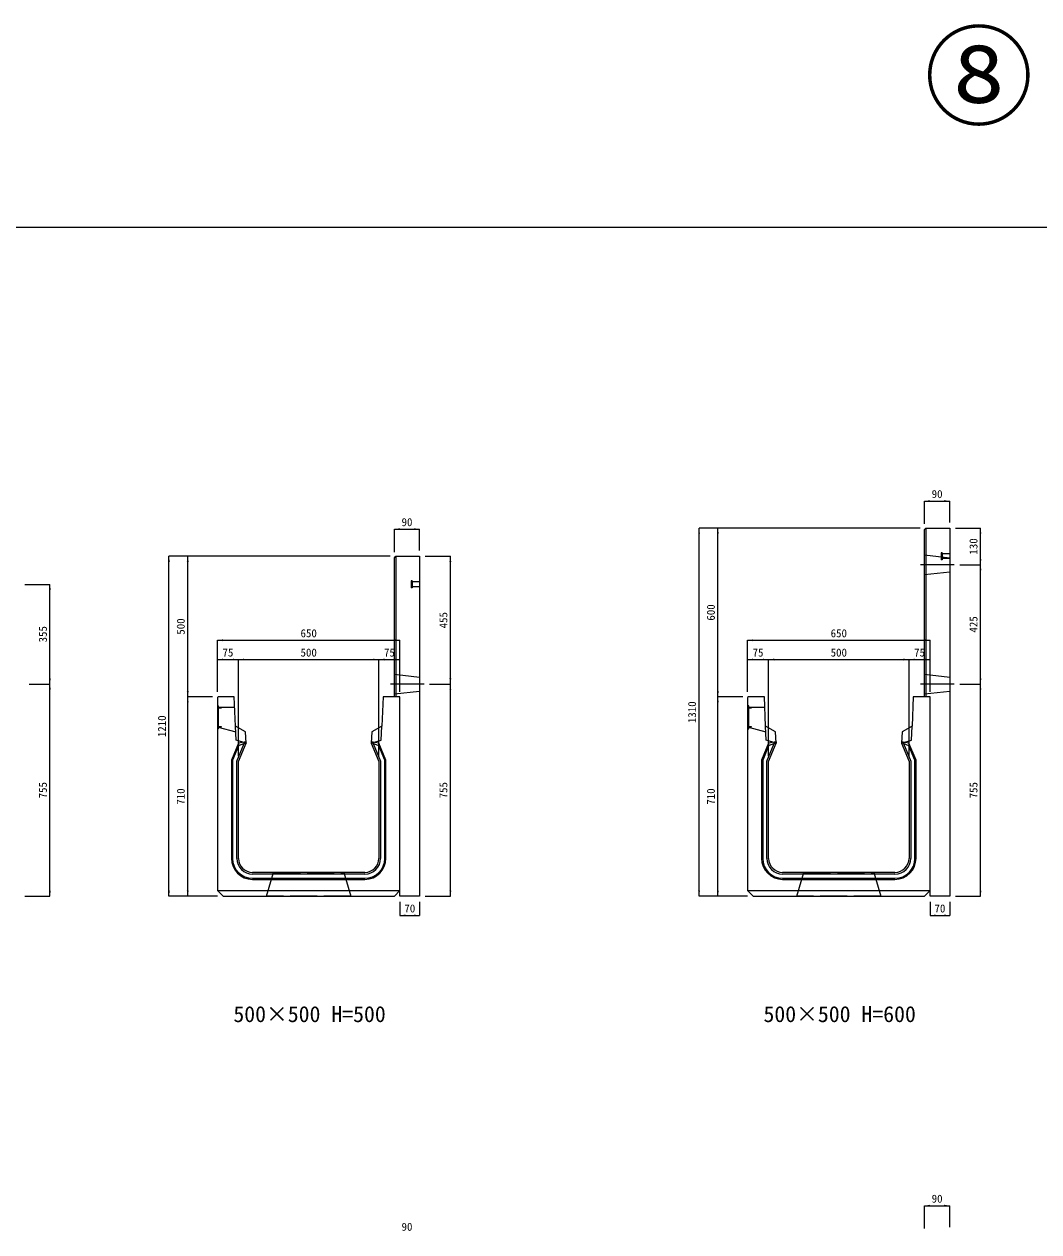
# Model space of a CAD drawing. Units: millimetres at full size. Extents: x -7442 to 51876, y 9625 to 40052.
# Drawn here: x 41232 to 44845, y 35754 to 40052 of the extents above; entities that cross this region are included whole.
import ezdxf
from ezdxf.enums import TextEntityAlignment as Align

# ---------------------------------------------------------------- set-up
doc = ezdxf.new("R2010")
doc.units = ezdxf.units.MM
doc.header["$LTSCALE"] = 16
for name, pattern in [('DASHED', [7.5, 6, -1.5]), ('USER1', [13.5, 7.5, -6]), ('USER2', [285.75, 190.5, -31.75, 31.75, -31.75])]:
    doc.linetypes.add(name, pattern=pattern)
doc.layers.add('0_2', color=7, linetype='Continuous')
for name, color, linetype, lineweight in [('HOLE', 7, 'DASHED', 9), ('KIJUN', 5, 'Continuous', 9), ('WWAY', 5, 'Continuous', 9), ('寸法線', 7, 'Continuous', 9), ('本体', 2, 'Continuous', 13), ('補助線', 8, 'Continuous', 9), ('ｲﾝｻｰﾄ', 3, 'USER1', 9)]:
    doc.layers.add(name, color=color, linetype=linetype, lineweight=lineweight)
doc.styles.add('ＭＳ ゴシック', font='')
doc.styles.get('ＭＳ ゴシック').set_extended_font_data('MS Gothic')

# ---------------------------------------------------------------- blocks, each defined once
blk = doc.blocks.new('filled_arrow')
at = {"color": 0, "linetype": 'Continuous', "lineweight": -2}
blk.add_solid([(7.5, 1.25), (0, 0), (7.5, -1.25)], dxfattribs=at)

msp = doc.modelspace()

# ---------------------------------------------------------------- linework, layer by layer
at = {"layer": 'HOLE'}
for points in [[(42120.41, 37033.35), (42370.41, 37033.35), (42395.41, 36948.35), (42095.41, 36948.35)], [(44007.74, 37033.35), (44257.74, 37033.35), (44282.74, 36948.35), (43982.74, 36948.35)]]:
    msp.add_lwpolyline(points, close=True, dxfattribs=at)
at = {"layer": 'KIJUN'}
for p, q in [((41995.53, 37493.81), (41995.65, 37483.68)), ((42015.41, 37492.15), (42022.41, 37493.35)), ((42022.15, 37498.38), (42022.41, 37493.35)), ((42475.4, 37492.15), (42468.41, 37493.35)), ((42495.28, 37493.81), (42495.16, 37483.68)), ((43882.86, 37493.81), (43882.99, 37483.68)), ((43902.75, 37492.15), (43909.74, 37493.35)), ((43909.49, 37498.38), (43909.74, 37493.35)), ((44362.74, 37492.15), (44355.74, 37493.35)), ((44382.62, 37493.81), (44382.49, 37483.68)), ((42445.41, 37033.35), (42045.41, 37033.35)), ((42445.41, 37027.35), (42045.41, 37027.35)), ((42045.41, 37012.35), (42445.41, 37012.35)), ((42045.41, 37008.35), (42445.41, 37008.35)), ((44332.74, 37033.35), (43932.74, 37033.35)), ((44332.74, 37027.35), (43932.74, 37027.35)), ((43932.74, 37012.35), (44332.74, 37012.35)), ((43932.74, 37008.35), (44332.74, 37008.35))]:
    msp.add_line(p, q, dxfattribs=at)
at = {"layer": 'KIJUN', "color": 7, "lineweight": 13}
for p, q in [((42445.41, 37033.35), (42045.41, 37033.35)), ((44332.74, 37033.35), (43932.74, 37033.35))]:
    msp.add_line(p, q, dxfattribs=at)
at = {"layer": 'KIJUN', "color": 7}
for p, q in [((41920.41, 36968.35), (42570.41, 36968.35)), ((43807.74, 36968.35), (44457.74, 36968.35))]:
    msp.add_line(p, q, dxfattribs=at)
at = {"layer": 'KIJUN', "color": 7, "lineweight": 13}
for points in [[(41920.41, 36968.35), (41940.41, 36948.35), (42550.41, 36948.35), (42570.41, 36968.35), (42570.41, 37655.35), (42567.41, 37658.35), (42510.41, 37658.35), (42506.41, 37553.35), (42470.41, 37533.35), (42468.41, 37493.35), (42495.41, 37428.35), (42495.41, 37083.35)], [(41995.41, 37083.35), (41995.41, 37428.35), (42022.41, 37493.35), (42020.41, 37533.35), (41984.41, 37553.35), (41980.41, 37658.35), (41923.41, 37658.35), (41920.41, 37655.35), (41920.41, 36968.35)], [(43807.74, 36968.35), (43827.74, 36948.35), (44437.74, 36948.35), (44457.74, 36968.35), (44457.74, 37655.35), (44454.74, 37658.35), (44397.74, 37658.35), (44393.74, 37553.35), (44357.74, 37533.35), (44355.74, 37493.35), (44382.74, 37428.35), (44382.74, 37083.35)], [(43882.74, 37083.35), (43882.74, 37428.35), (43909.74, 37493.35), (43907.74, 37533.35), (43871.74, 37553.35), (43867.74, 37658.35), (43810.74, 37658.35), (43807.74, 37655.35), (43807.74, 36968.35)]]:
    msp.add_lwpolyline(points, dxfattribs=at)
at = {"layer": 'KIJUN', "color": 7, "linetype": 'DASHED', "lineweight": 13}
for points in [[(42022.41, 37493.35), (41987.07, 37503.35), (41984.41, 37553.35)], [(42468.41, 37493.35), (42503.74, 37503.35), (42506.41, 37553.35)], [(43909.74, 37493.35), (43874.41, 37503.35), (43871.74, 37553.35)], [(44355.74, 37493.35), (44391.08, 37503.35), (44393.74, 37553.35)]]:
    msp.add_lwpolyline(points, dxfattribs=at)
at = {"layer": 'KIJUN'}
for points in [[(42022.15, 37498.38), (41995.53, 37493.81), (41970.41, 37433.33), (41970.41, 37083.35)], [(41989.41, 37083.35), (41989.41, 37429.54), (42015.41, 37492.15), (41995.65, 37483.68), (41974.41, 37432.53), (41974.41, 37083.35)], [(41995.41, 37083.35), (41995.41, 37428.35), (42022.41, 37493.35)], [(42520.41, 37083.35), (42520.41, 37433.33), (42495.28, 37493.81), (42468.66, 37498.38), (42468.41, 37493.35), (42495.41, 37428.35), (42495.41, 37083.35)], [(42475.4, 37492.15), (42501.41, 37429.54), (42501.41, 37083.35)], [(42516.41, 37083.35), (42516.41, 37432.53), (42495.16, 37483.68), (42475.4, 37492.15)], [(43909.49, 37498.38), (43882.86, 37493.81), (43857.74, 37433.33), (43857.74, 37083.35)], [(43876.74, 37083.35), (43876.74, 37429.54), (43902.75, 37492.15), (43882.99, 37483.68), (43861.74, 37432.53), (43861.74, 37083.35)], [(43882.74, 37083.35), (43882.74, 37428.35), (43909.74, 37493.35)], [(44407.74, 37083.35), (44407.74, 37433.33), (44382.62, 37493.81), (44355.99, 37498.38), (44355.74, 37493.35), (44382.74, 37428.35), (44382.74, 37083.35)], [(44362.74, 37492.15), (44388.74, 37429.54), (44388.74, 37083.35)], [(44403.74, 37083.35), (44403.74, 37432.53), (44382.49, 37483.68), (44362.74, 37492.15)]]:
    msp.add_lwpolyline(points, dxfattribs=at)
for centre, radius, start, end in [((42045.41, 37083.35), 75, 180, 270), ((42045.41, 37083.35), 71, 180, 270), ((42045.41, 37083.35), 56, 180, 270), ((42045.41, 37083.35), 50, 180, 270), ((42445.41, 37083.35), 75, 270, 0), ((42445.41, 37083.35), 50, 270, 0), ((42445.41, 37083.35), 56, 270, 0), ((42445.41, 37083.35), 71, 270, 0), ((43932.74, 37083.35), 75, 180, 270), ((43932.74, 37083.35), 71, 180, 270), ((43932.74, 37083.35), 56, 180, 270), ((43932.74, 37083.35), 50, 180, 270), ((44332.74, 37083.35), 75, 270, 0), ((44332.74, 37083.35), 50, 270, 0), ((44332.74, 37083.35), 56, 270, 0), ((44332.74, 37083.35), 71, 270, 0)]:
    msp.add_arc(centre, radius, start, end, dxfattribs=at)
at = {"layer": 'KIJUN', "color": 7, "lineweight": 13}
for centre, start, end in [((42045.41, 37083.35), 180, 270), ((42445.41, 37083.35), 270, 0), ((43932.74, 37083.35), 180, 270), ((44332.74, 37083.35), 270, 0)]:
    msp.add_arc(centre, 50, start, end, dxfattribs=at)
at = {"layer": 'WWAY', "color": 7, "linetype": 'DASHED', "lineweight": 13}
for points in [[(41920.41, 37628.35), (41923.61, 37626.35), (41923.61, 37544.35), (41920.41, 37542.35)], [(41981.85, 37620.35), (41923.61, 37620.35), (41923.61, 37626.35), (41920.41, 37628.35)], [(43807.74, 37628.35), (43810.94, 37626.35), (43810.94, 37544.35), (43807.74, 37542.35)], [(43869.19, 37620.35), (43810.94, 37620.35), (43810.94, 37626.35), (43807.74, 37628.35)], [(41920.41, 37542.35), (41923.61, 37544.35), (41923.61, 37550.35), (41985.47, 37533.35)], [(43807.74, 37542.35), (43810.94, 37544.35), (43810.94, 37550.35), (43872.81, 37533.35)]]:
    msp.add_lwpolyline(points, dxfattribs=at)
at = {"layer": 'WWAY'}
for points in [[(41921.61, 37625.35), (41923.61, 37625.35), (41923.61, 37545.35), (41921.61, 37545.35)], [(41923.61, 37620.35), (41933.61, 37620.35), (41933.61, 37618.35), (41923.61, 37618.35)], [(43808.94, 37625.35), (43810.94, 37625.35), (43810.94, 37545.35), (43808.94, 37545.35)], [(43810.94, 37620.35), (43820.94, 37620.35), (43820.94, 37618.35), (43810.94, 37618.35)], [(41923.61, 37552.35), (41933.61, 37552.35), (41933.61, 37550.35), (41923.61, 37550.35)], [(43810.94, 37552.35), (43820.94, 37552.35), (43820.94, 37550.35), (43810.94, 37550.35)]]:
    msp.add_lwpolyline(points, close=True, dxfattribs=at)
at = {"layer": '寸法線'}
for p, q in [((44437.74, 38354.79), (44527.74, 38354.79)), ((44437.74, 38273.35), (44437.74, 38354.79)), ((44527.74, 38278.35), (44527.74, 38354.79)), ((42550.41, 38254.79), (42640.41, 38254.79)), ((42550.41, 38173.35), (42550.41, 38254.79)), ((42640.41, 38178.35), (42640.41, 38254.79)), ((43635.27, 36948.35), (43635.27, 38258.35)), ((44422.74, 38258.35), (43635.27, 38258.35)), ((43702.16, 37658.35), (43702.16, 38258.35)), ((44422.74, 38258.35), (43702.16, 38258.35)), ((44547.74, 38258.35), (44637.17, 38258.35)), ((44637.17, 38128.35), (44637.17, 38258.35)), ((41747.93, 36948.35), (41747.93, 38158.35)), ((42535.41, 38158.35), (41747.93, 38158.35)), ((41814.83, 37658.35), (41814.83, 38158.35)), ((42535.41, 38158.35), (41814.83, 38158.35)), ((42660.41, 38158.35), (42749.84, 38158.35)), ((42749.84, 37703.35), (42749.84, 38158.35)), ((44563.3, 38128.35), (44637.17, 38128.35)), ((44563.3, 38128.35), (44637.17, 38128.35)), ((44637.17, 37703.35), (44637.17, 38128.35)), ((41234.61, 38058.35), (41324.04, 38058.35)), ((41324.04, 37703.35), (41324.04, 38058.35)), ((41920.41, 37859.35), (42570.41, 37859.35)), ((41920.41, 37675.35), (41920.41, 37859.35)), ((42570.41, 37675.35), (42570.41, 37859.35)), ((43807.74, 37859.35), (44457.74, 37859.35)), ((43807.74, 37675.35), (43807.74, 37859.35)), ((44457.74, 37675.35), (44457.74, 37859.35)), ((41920.41, 37790.68), (41995.41, 37790.68)), ((41920.41, 37675.35), (41920.41, 37790.68)), ((41995.41, 37790.68), (42495.41, 37790.68)), ((41995.41, 37448.35), (41995.41, 37790.68)), ((41995.41, 37448.35), (41995.41, 37790.68)), ((42495.41, 37448.35), (42495.41, 37790.68)), ((42495.41, 37790.68), (42570.41, 37790.68)), ((42495.41, 37448.35), (42495.41, 37790.68)), ((42570.41, 37675.35), (42570.41, 37790.68)), ((43807.74, 37790.68), (43882.74, 37790.68)), ((43807.74, 37675.35), (43807.74, 37790.68)), ((43882.74, 37790.68), (44382.74, 37790.68)), ((43882.74, 37448.35), (43882.74, 37790.68)), ((43882.74, 37448.35), (43882.74, 37790.68)), ((44382.74, 37448.35), (44382.74, 37790.68)), ((44382.74, 37790.68), (44457.74, 37790.68)), ((44382.74, 37448.35), (44382.74, 37790.68)), ((44457.74, 37675.35), (44457.74, 37790.68)), ((41250.17, 37703.35), (41324.04, 37703.35)), ((41250.17, 37703.35), (41324.04, 37703.35)), ((41324.04, 36948.35), (41324.04, 37703.35)), ((42675.96, 37703.35), (42749.84, 37703.35)), ((42675.96, 37703.35), (42749.84, 37703.35)), ((42749.84, 36948.35), (42749.84, 37703.35)), ((44563.3, 37703.35), (44637.17, 37703.35)), ((44563.3, 37703.35), (44637.17, 37703.35)), ((44637.17, 36948.35), (44637.17, 37703.35)), ((41814.83, 36948.35), (41814.83, 37658.35)), ((41903.41, 37658.35), (41814.83, 37658.35)), ((41903.41, 37658.35), (41814.83, 37658.35)), ((43702.16, 36948.35), (43702.16, 37658.35)), ((43790.74, 37658.35), (43702.16, 37658.35)), ((43790.74, 37658.35), (43702.16, 37658.35)), ((41234.61, 36948.35), (41324.04, 36948.35)), ((41920.41, 36948.35), (41747.93, 36948.35)), ((41920.41, 36948.35), (41814.83, 36948.35)), ((42570.41, 36928.35), (42570.41, 36880.08)), ((42640.41, 36928.35), (42640.41, 36880.08)), ((42660.41, 36948.35), (42749.84, 36948.35)), ((43807.74, 36948.35), (43635.27, 36948.35)), ((43807.74, 36948.35), (43702.16, 36948.35)), ((44457.74, 36928.35), (44457.74, 36880.08)), ((44527.74, 36928.35), (44527.74, 36880.08)), ((44547.74, 36948.35), (44637.17, 36948.35)), ((42570.41, 36880.08), (42640.41, 36880.08)), ((44457.74, 36880.08), (44527.74, 36880.08)), ((44437.74, 35847.3), (44527.74, 35847.3)), ((44437.74, 35765.86), (44437.74, 35847.3)), ((44527.74, 35770.86), (44527.74, 35847.3))]:
    msp.add_line(p, q, dxfattribs=at)
at = {"layer": '寸法線', "linetype": 'USER2'}
for p, q in [((44543.3, 38128.35), (44424.03, 38128.35)), ((42655.96, 37703.35), (42536.69, 37703.35)), ((44543.3, 37703.35), (44424.03, 37703.35))]:
    msp.add_line(p, q, dxfattribs=at)
at = {"layer": '本体', "color": 4, "lineweight": 5}
for p, q in [((44442.74, 38258.35), (44442.74, 37658.35)), ((42555.41, 38158.35), (42555.41, 37658.35))]:
    msp.add_line(p, q, dxfattribs=at)
at = {"layer": '本体', "linetype": 'USER1', "lineweight": 9}
for p, q in [((44437.74, 38163.35), (44527.74, 38153.35)), ((44437.74, 38093.35), (44527.74, 38103.35)), ((42550.41, 37738.35), (42640.41, 37728.35)), ((44437.74, 37738.35), (44527.74, 37728.35)), ((42550.41, 37668.35), (42640.41, 37678.35)), ((44437.74, 37668.35), (44527.74, 37678.35))]:
    msp.add_line(p, q, dxfattribs=at)
at = {"layer": '本体'}
for points in [[(44437.74, 38253.35), (44442.74, 38258.35), (44527.74, 38258.35), (44527.74, 36948.35), (44457.74, 36948.35), (44457.74, 37658.35), (44437.74, 37658.35)], [(42550.41, 38153.35), (42555.41, 38158.35), (42640.41, 38158.35), (42640.41, 36948.35), (42570.41, 36948.35), (42570.41, 37658.35), (42550.41, 37658.35)]]:
    msp.add_lwpolyline(points, close=True, dxfattribs=at)
at = {"layer": '補助線', "color": 1, "lineweight": 13}
msp.add_lwpolyline([(37386.43, 39329.48), (51875.82, 39329.48), (51875.82, 30160.45), (37386.43, 30160.45)], close=True, dxfattribs=at)
at = {"layer": 'ｲﾝｻｰﾄ'}
for p, q in [((44497.74, 38170.85), (44497.74, 38145.85)), ((44500.74, 38170.85), (44497.74, 38170.85)), ((44500.74, 38170.85), (44500.74, 38145.85)), ((44527.74, 38166.85), (44500.74, 38166.85)), ((44527.74, 38166.85), (44527.74, 38149.85)), ((44500.74, 38145.85), (44497.74, 38145.85)), ((44527.74, 38149.85), (44500.74, 38149.85)), ((42610.4, 38070.85), (42610.4, 38045.85)), ((42613.41, 38070.85), (42610.4, 38070.85)), ((42613.41, 38045.85), (42610.4, 38045.85)), ((42613.41, 38070.85), (42613.41, 38045.85)), ((42640.41, 38066.85), (42613.41, 38066.85)), ((42640.41, 38049.85), (42613.41, 38049.85)), ((42640.41, 38066.85), (42640.41, 38049.85))]:
    msp.add_line(p, q, dxfattribs=at)

# ---------------------------------------------------------------- block references
at = {"layer": '寸法線', "xscale": 2.67, "yscale": 2.67}
for p in [(44437.74, 38354.79), (42550.41, 38254.79), (41920.41, 37859.35), (43807.74, 37859.35), (41920.41, 37790.68), (41995.41, 37790.68), (42495.41, 37790.68), (43807.74, 37790.68), (43882.74, 37790.68), (44382.74, 37790.68), (42570.41, 36880.08), (44457.74, 36880.08), (44437.74, 35847.3)]:
    msp.add_blockref('filled_arrow', p, dxfattribs=at)
for p, rotation in [((44527.74, 38354.79), 180), ((42640.41, 38254.79), 180), ((43635.27, 38258.35), 270), ((43702.16, 38258.35), 270), ((44637.17, 38258.35), 270), ((41747.93, 38158.35), 270), ((41814.83, 38158.35), 270), ((42749.84, 38158.35), 270), ((44637.17, 38128.35), 90), ((44637.17, 38128.35), 270), ((41324.04, 38058.35), 270), ((42570.41, 37859.35), 180), ((44457.74, 37859.35), 180), ((41995.41, 37790.68), 180), ((42495.41, 37790.68), 180), ((42570.41, 37790.68), 180), ((43882.74, 37790.68), 180), ((44382.74, 37790.68), 180), ((44457.74, 37790.68), 180), ((41324.04, 37703.35), 90), ((41324.04, 37703.35), 270), ((42749.84, 37703.35), 90), ((42749.84, 37703.35), 270), ((44637.17, 37703.35), 90), ((44637.17, 37703.35), 270), ((41814.83, 37658.35), 90), ((41814.83, 37658.35), 270), ((43702.16, 37658.35), 90), ((43702.16, 37658.35), 270), ((41324.04, 36948.35), 90), ((41747.93, 36948.35), 90), ((41814.83, 36948.35), 90), ((42749.84, 36948.35), 90), ((43635.27, 36948.35), 90), ((43702.16, 36948.35), 90), ((44637.17, 36948.35), 90), ((42640.41, 36880.08), 180), ((44527.74, 36880.08), 180), ((44527.74, 35847.3), 180)]:
    msp.add_blockref('filled_arrow', p, dxfattribs=dict(at, rotation=rotation))

# ---------------------------------------------------------------- texts
at = {"layer": '0_2', "style": 'ＭＳ ゴシック'}
for s, p in [('500×500 H=500', (41977.24, 36483.57)), ('500×500 H=600', (43864.58, 36483.57))]:
    msp.add_text(s, height=56.96, dxfattribs=at).set_placement(p, align=Align.BOTTOM_LEFT)
at = {"layer": '寸法線', "style": 'ＭＳ ゴシック'}
for s, p in [('90', (44482.74, 38379.79)), ('90', (42595.41, 38279.79)), ('650', (42245.41, 37884.35)), ('650', (44132.74, 37884.35)), ('75', (41957.91, 37815.68)), ('500', (42245.41, 37815.68)), ('75', (42532.91, 37815.68)), ('75', (43845.24, 37815.68)), ('500', (44132.74, 37815.68)), ('75', (44420.24, 37815.68)), ('70', (42605.41, 36905.08)), ('70', (44492.74, 36905.08)), ('90', (44482.74, 35872.3)), ('90', (42595.41, 35772.3))]:
    msp.add_text(s, height=28.48, dxfattribs=at).set_placement(p, align=Align.MIDDLE_CENTER)
for s, p in [('130', (44612.17, 38193.35)), ('455', (42724.84, 37930.85)), ('600', (43677.16, 37958.35)), ('355', (41299.04, 37880.85)), ('500', (41789.83, 37908.35)), ('425', (44612.17, 37915.85)), ('1310', (43610.27, 37603.35)), ('1210', (41722.93, 37553.35)), ('755', (41299.04, 37325.85)), ('755', (42724.84, 37325.85)), ('755', (44612.17, 37325.85)), ('710', (41789.83, 37303.35)), ('710', (43677.16, 37303.35))]:
    msp.add_text(s, height=28.48, rotation=90, dxfattribs=at).set_placement(p, align=Align.MIDDLE_CENTER)
at = {"layer": '補助線', "color": 1, "style": 'ＭＳ ゴシック'}
msp.add_text('⑧', height=284.8, dxfattribs=at).set_placement((44631.13, 39637.82), align=Align.BOTTOM_CENTER)

doc.saveas('drawing.dxf')
